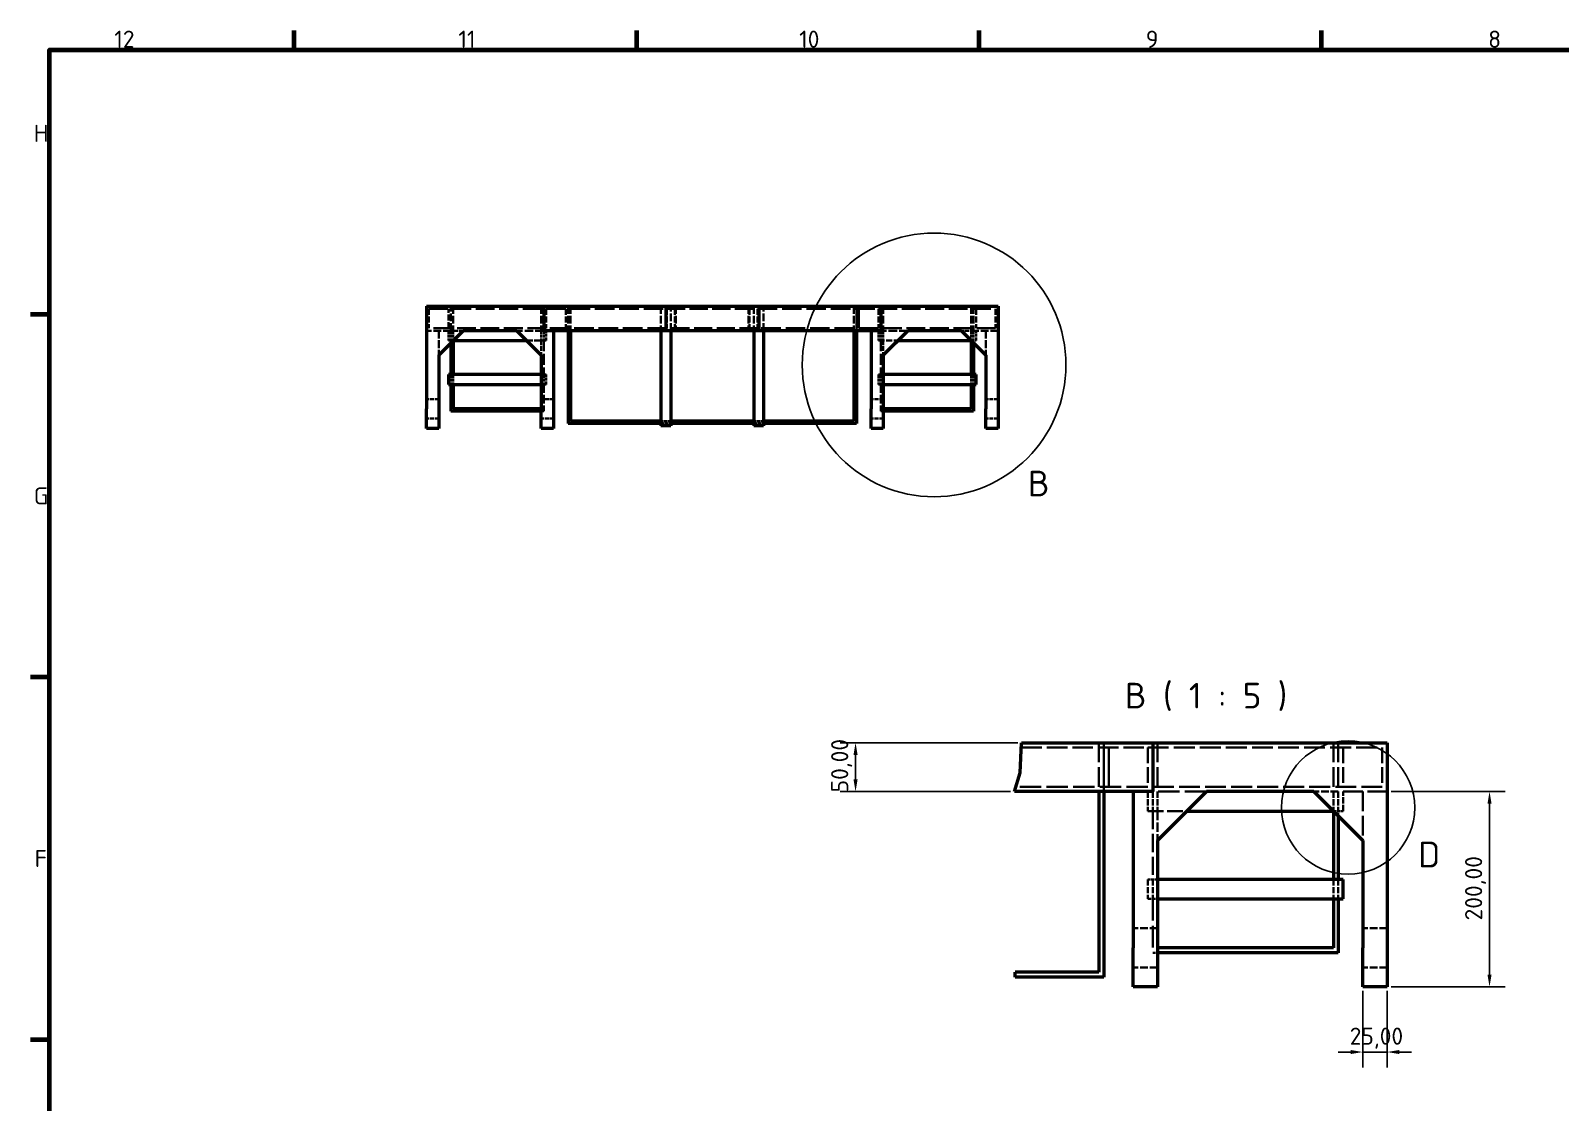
# Model space of a CAD drawing. Header units: millimetres. Extents: x 0 to 8410, y 0 to 5940.
# Drawn here: x 161 to 3292, y 3584 to 5779 of the extents above; entities that cross this region are included whole.
import ezdxf

# ---------------------------------------------------------------- set-up
doc = ezdxf.new("R2010")
doc.units = ezdxf.units.MM
doc.header["$LTSCALE"] = 10
doc.linetypes.add('DASHED', pattern=[0.2067, 0.1654, -0.0413])
for name, color, linetype, lineweight in [('Bemaßung (ISO)', 7, 'Continuous', 25), ('Bruchlinie (ISO)', 7, 'Continuous', 50), ('Detailumgrenzung (ISO)', 7, 'Continuous', 25), ('Rahmen (ISO)', 7, 'Continuous', 70), ('Sichtbar (ISO)', 7, 'Continuous', 50), ('Symbol (ISO)', 7, 'Continuous', 25), ('Verdeckt (ISO)', 7, 'DASHED', 35)]:
    doc.layers.add(name, color=color, linetype=linetype, lineweight=lineweight)
doc.styles.add('Bezeichnungstext (DIN)', font='isocpeur.ttf')
doc.styles.add('Notiztext (DIN)', font='isocpeur.ttf')
doc.dimstyles.new('Standard (DIN)', dxfattribs={"dimscale": 10, "dimtxt": 3.5, "dimasz": 2.5, "dimexe": 3.175, "dimexo": 0.8, "dimgap": 0.8, "dimtad": 1, "dimrnd": 1e-08, "dimzin": 0, "dimtxsty": 'Notiztext (DIN)', "dimcen": 0.09, "dimdle": 10, "dimclrd": 256, "dimclre": 256, "dimclrt": 256, "dimadec": 0, "dimazin": 0, "dimtfac": 1, "dimtmove": 0, "dimatfit": 3, "dimfxl": 1, "dimtolj": 1, "dimtzin": 0, "dimlwd": -1, "dimlwe": -1, "dimarcsym": 0})

# ---------------------------------------------------------------- blocks, each defined once
blk = doc.blocks.new('Ränder Vorgaberahmen')
at = {"layer": 'Rahmen (ISO)'}
for p, q in [((70.08, 574), (70.08, 577.9)), ((140.17, 574), (140.17, 577.9)), ((210.25, 574), (210.25, 577.9)), ((280.33, 574), (280.33, 577.9)), ((20, 519.75), (16.1, 519.75)), ((20, 445.5), (16.1, 445.5)), ((20, 371.25), (16.1, 371.25))]:
    blk.add_line(p, q, dxfattribs=at)
at = {"layer": 'Rahmen (ISO)', "flags": 128}
blk.add_lwpolyline([(20, 20), (20, 574), (821, 574), (821, 20), (20, 20)], dxfattribs=at)
at = {"layer": 'Rahmen (ISO)', "char_height": 3.5, "attachment_point": 7, "style": 'Notiztext (DIN)'}
for s, insert in [('12', (33.24, 574.4)), ('11', (103.67, 574.4)), ('10', (173.41, 574.4)), ('9', (244.37, 574.4)), ('8', (314.45, 574.4)), ('H', (16.75, 555.13)), ('G', (16.75, 480.88)), ('F', (16.93, 406.63))]:
    blk.add_mtext(s, dxfattribs=dict(at, insert=insert))
blk = doc.blocks.new('2DDetail0')
at = {"layer": 'Detailumgrenzung (ISO)'}
blk.add_circle((201.04, 509.45), 26.99, dxfattribs=at)
at = {"layer": 'Detailumgrenzung (ISO)', "insert": (220.21, 482.54), "char_height": 5.25, "attachment_point": 7, "style": 'Bezeichnungstext (DIN)'}
blk.add_mtext('B', dxfattribs=at)
blk = doc.blocks.new('2DDetail1')
at = {"layer": 'Detailumgrenzung (ISO)'}
blk.add_circle((285.76, 418.8), 13.65, dxfattribs=at)
at = {"layer": 'Detailumgrenzung (ISO)', "insert": (300.11, 406.57), "char_height": 5.25, "attachment_point": 7, "style": 'Bezeichnungstext (DIN)'}
blk.add_mtext('D', dxfattribs=at)
blk = doc.blocks.new('*D9')
at = {"layer": 'Bemaßung (ISO)', "transparency": 16777216}
for p, q in [((2945.7, 4220.9), (3179, 4220.9)), ((3147.2, 4195.9), (3147.2, 3845.9)), ((2945.7, 3820.9), (3179, 3820.9))]:
    blk.add_line(p, q, dxfattribs=at)
for points in [[(3143.1, 4195.9), (3151.4, 4195.9), (3147.2, 4220.9)], [(3143.1, 3845.9), (3151.4, 3845.9), (3147.2, 3820.9)]]:
    blk.add_solid(points, dxfattribs=at)
at = {"layer": 'Defpoints', "color": 0, "transparency": 16777216}
for p in [(2937.7, 4220.9), (2937.7, 3820.9), (3147.2, 3820.9)]:
    blk.add_point(p, dxfattribs=at)
at = {"layer": 'Bemaßung (ISO)', "transparency": 16777216, "insert": (3097.2, 3957), "char_height": 35, "attachment_point": 1, "rotation": 90, "style": 'Notiztext (DIN)'}
blk.add_mtext('\\A1;200,00', dxfattribs=at)
blk = doc.blocks.new('*D10')
at = {"layer": 'Bemaßung (ISO)', "transparency": 16777216}
for p, q in [((2887.7, 3812.9), (2887.7, 3655.8)), ((2937.7, 3812.9), (2937.7, 3655.8)), ((2862.7, 3687.5), (2837.7, 3687.5)), ((2887.7, 3687.5), (2937.7, 3687.5)), ((2962.7, 3687.5), (2987.7, 3687.5))]:
    blk.add_line(p, q, dxfattribs=at)
for points in [[(2862.7, 3691.7), (2862.7, 3683.3), (2887.7, 3687.5)], [(2962.7, 3691.7), (2962.7, 3683.3), (2937.7, 3687.5)]]:
    blk.add_solid(points, dxfattribs=at)
at = {"layer": 'Defpoints', "color": 0, "transparency": 16777216}
for p in [(2887.7, 3820.9), (2937.7, 3820.9), (2937.7, 3687.5)]:
    blk.add_point(p, dxfattribs=at)
at = {"layer": 'Bemaßung (ISO)', "transparency": 16777216, "insert": (2861.1, 3737.5), "char_height": 35, "attachment_point": 1, "style": 'Notiztext (DIN)'}
blk.add_mtext('\\A1;25,00', dxfattribs=at)
blk = doc.blocks.new('*D26')
at = {"layer": 'Bemaßung (ISO)', "transparency": 16777216}
for p, q in [((2181.6, 4320.9), (1817.8, 4320.9)), ((1849.6, 4245.9), (1849.6, 4295.9)), ((2166.6, 4220.9), (1817.8, 4220.9))]:
    blk.add_line(p, q, dxfattribs=at)
for points in [[(1845.4, 4295.9), (1853.8, 4295.9), (1849.6, 4320.9)], [(1845.4, 4245.9), (1853.8, 4245.9), (1849.6, 4220.9)]]:
    blk.add_solid(points, dxfattribs=at)
at = {"layer": 'Defpoints', "color": 0, "transparency": 16777216}
for p in [(1849.6, 4320.9), (2189.6, 4320.9), (2174.6, 4220.9)]:
    blk.add_point(p, dxfattribs=at)
at = {"layer": 'Bemaßung (ISO)', "transparency": 16777216, "insert": (1799.6, 4219.3), "char_height": 35, "attachment_point": 1, "rotation": 90, "style": 'Notiztext (DIN)'}
blk.add_mtext('\\A1;50,00', dxfattribs=at)

msp = doc.modelspace()

# ---------------------------------------------------------------- linework, layer by layer
at = {"layer": 'Bruchlinie (ISO)'}
for p, q in [((2186.199, 4258.933), (2189.587, 4320.888)), ((2174.646, 4220.888), (2186.199, 4258.933)), ((2176.482, 3840.888), (2176.492, 3850.888))]:
    msp.add_line(p, q, dxfattribs=at)
at = {"layer": 'Sichtbar (ISO)'}
for p, q in [((971.28, 5214.562), (971.28, 5004.562)), ((971.28, 5214.562), (1211.28, 5214.562)), ((1211.28, 5214.562), (1211.28, 5164.562)), ((1211.28, 5214.562), (1461.28, 5214.562)), ((1461.28, 5214.562), (1461.28, 5164.562)), ((1461.28, 5214.562), (1651.28, 5214.562)), ((1651.28, 5214.562), (1651.28, 5164.562)), ((1651.28, 5214.562), (1901.28, 5214.562)), ((1901.28, 5214.562), (2141.28, 5214.562)), ((1901.28, 5214.562), (1901.28, 5164.562)), ((2141.28, 5214.562), (2141.28, 5004.562)), ((996.28, 5114.562), (1046.28, 5164.562)), ((1021.28, 5139.562), (1021.28, 5074.562)), ((1026.28, 5144.562), (1026.28, 5074.562)), ((1026.28, 5144.562), (1176.28, 5144.562)), ((1156.28, 5164.562), (1046.28, 5164.562)), ((1156.28, 5164.562), (1206.28, 5114.562)), ((1461.28, 5164.562), (1211.28, 5164.562)), ((1231.28, 5164.562), (1231.28, 5004.562)), ((1261.28, 5164.562), (1261.28, 4974.562)), ((1266.28, 5164.562), (1266.28, 4979.562)), ((1451.28, 5164.562), (1451.28, 4969.562)), ((1651.28, 5164.562), (1461.28, 5164.562)), ((1471.28, 5164.562), (1471.28, 4969.562)), ((1641.28, 5164.562), (1641.28, 4969.562)), ((1901.28, 5164.562), (1651.28, 5164.562)), ((1661.28, 5164.562), (1661.28, 4969.562)), ((1846.28, 5164.562), (1846.28, 4979.562)), ((1851.28, 5164.562), (1851.28, 4974.562)), ((1881.28, 5164.562), (1881.28, 5004.562)), ((1906.28, 5114.562), (1956.28, 5164.562)), ((1936.28, 5144.562), (2086.28, 5144.562)), ((2066.28, 5164.562), (1956.28, 5164.562)), ((2066.28, 5164.562), (2116.28, 5114.562)), ((2086.28, 5144.562), (2086.28, 5074.562)), ((2091.28, 5139.562), (2091.28, 5074.562)), ((996.28, 5114.562), (996.28, 5004.562)), ((1206.28, 5114.562), (1206.28, 5004.562)), ((1906.28, 5114.562), (1906.28, 5004.562)), ((2116.28, 5114.562), (2116.28, 5004.562)), ((1016.28, 5074.562), (1016.28, 5054.562)), ((1206.28, 5074.562), (1016.28, 5074.562)), ((2096.28, 5074.562), (1906.28, 5074.562)), ((2096.28, 5054.562), (2096.28, 5074.562)), ((1016.28, 5054.562), (1206.28, 5054.562)), ((1021.28, 5054.562), (1021.28, 4999.562)), ((1026.28, 5054.562), (1026.28, 5004.562)), ((1906.28, 5054.562), (2096.28, 5054.562)), ((2086.28, 5054.562), (2086.28, 5004.562)), ((2091.28, 5054.562), (2091.28, 4999.562)), ((971.28, 4964.562), (971.28, 5004.562)), ((996.28, 5004.562), (996.28, 4964.562)), ((1206.28, 4999.562), (1021.28, 4999.562)), ((1206.28, 5004.562), (1026.28, 5004.562)), ((1206.28, 4964.562), (1206.28, 5004.562)), ((1231.28, 5004.562), (1231.28, 4964.562)), ((1451.28, 4979.562), (1266.28, 4979.562)), ((1641.28, 4979.562), (1471.28, 4979.562)), ((1846.28, 4979.562), (1661.28, 4979.562)), ((1881.28, 4964.562), (1881.28, 5004.562)), ((1906.28, 5004.562), (1906.28, 4964.562)), ((2086.28, 5004.562), (1906.28, 5004.562)), ((2091.28, 4999.562), (1906.28, 4999.562)), ((2116.28, 4964.562), (2116.28, 5004.562)), ((2141.28, 5004.562), (2141.28, 4964.562)), ((996.28, 4964.562), (971.28, 4964.562)), ((1231.28, 4964.562), (1206.28, 4964.562)), ((1451.28, 4974.562), (1261.28, 4974.562)), ((1471.28, 4969.562), (1451.28, 4969.562)), ((1641.28, 4974.562), (1471.28, 4974.562)), ((1661.28, 4969.562), (1641.28, 4969.562)), ((1851.28, 4974.562), (1661.28, 4974.562)), ((1906.28, 4964.562), (1881.28, 4964.562)), ((2141.28, 4964.562), (2116.28, 4964.562)), ((2189.587, 4320.888), (2457.732, 4320.888)), ((2457.732, 4320.888), (2457.732, 4220.888)), ((2457.732, 4320.888), (2937.732, 4320.888)), ((2937.732, 4320.888), (2937.732, 3900.888)), ((2457.732, 4220.888), (2174.646, 4220.888)), ((2347.732, 4220.888), (2347.732, 3850.888)), ((2357.732, 4220.888), (2357.732, 3840.888)), ((2417.732, 4220.888), (2417.732, 3900.888)), ((2467.732, 4120.888), (2567.732, 4220.888)), ((2787.732, 4220.888), (2567.732, 4220.888)), ((2787.732, 4220.888), (2887.732, 4120.888)), ((2527.732, 4180.888), (2827.732, 4180.888)), ((2827.732, 4180.888), (2827.732, 4040.888)), ((2837.732, 4170.888), (2837.732, 4040.888)), ((2467.732, 4120.888), (2467.732, 3900.888)), ((2887.732, 4120.888), (2887.732, 3900.888)), ((2847.732, 4040.888), (2467.732, 4040.888)), ((2847.732, 4000.888), (2847.732, 4040.888)), ((2467.732, 4000.888), (2847.732, 4000.888)), ((2827.732, 4000.888), (2827.732, 3900.888)), ((2837.732, 4000.888), (2837.732, 3890.888)), ((2417.732, 3820.888), (2417.732, 3900.888)), ((2467.732, 3900.888), (2467.732, 3820.888)), ((2827.732, 3900.888), (2467.732, 3900.888)), ((2837.732, 3890.888), (2467.732, 3890.888)), ((2887.732, 3820.888), (2887.732, 3900.888)), ((2937.732, 3900.888), (2937.732, 3820.888)), ((2357.732, 3840.888), (2176.482, 3840.888)), ((2347.732, 3850.888), (2176.492, 3850.888)), ((2467.732, 3820.888), (2417.732, 3820.888)), ((2937.732, 3820.888), (2887.732, 3820.888))]:
    msp.add_line(p, q, dxfattribs=at)
at = {"layer": 'Verdeckt (ISO)', "ltscale": 23.222061}
for p, q in [((976.28, 5209.562), (1216.28, 5209.562)), ((1896.28, 5209.562), (2136.28, 5209.562)), ((1216.28, 5169.562), (976.28, 5169.562)), ((2136.28, 5169.562), (1896.28, 5169.562))]:
    msp.add_line(p, q, dxfattribs=at)
at = {"layer": 'Verdeckt (ISO)', "ltscale": 7.618686}
for p, q in [((976.28, 5209.562), (976.28, 5169.562)), ((1016.28, 5169.562), (1016.28, 5209.562)), ((1216.28, 5209.562), (1216.28, 5169.562)), ((1256.28, 5209.562), (1256.28, 5169.562)), ((1463.351, 5209.562), (1463.351, 5169.562)), ((1479.92, 5209.562), (1479.92, 5169.562)), ((1632.64, 5209.562), (1632.64, 5169.562)), ((1649.209, 5209.562), (1649.209, 5169.562)), ((1856.28, 5209.562), (1856.28, 5169.562)), ((1856.28, 5169.562), (1856.28, 5209.562)), ((1896.28, 5209.562), (1896.28, 5169.562)), ((2096.28, 5209.562), (2096.28, 5169.562)), ((2136.28, 5209.562), (2136.28, 5169.562)), ((1176.28, 5144.562), (1216.28, 5144.562)), ((1896.28, 5144.562), (1936.28, 5144.562)), ((2447.732, 4220.888), (2447.732, 4180.888)), ((2457.732, 4220.888), (2457.732, 4180.888)), ((2467.732, 4220.888), (2467.732, 4180.888)), ((2827.732, 4220.888), (2827.732, 4180.888)), ((2837.732, 4220.888), (2837.732, 4180.888)), ((2847.732, 4180.888), (2847.732, 4220.888)), ((2447.732, 4040.888), (2447.732, 4000.888)), ((2457.732, 4040.888), (2457.732, 4000.888)), ((2827.732, 4040.888), (2827.732, 4000.888)), ((2837.732, 4040.888), (2837.732, 4000.888))]:
    msp.add_line(p, q, dxfattribs=at)
at = {"layer": 'Verdeckt (ISO)', "ltscale": 9.523383}
for p, q in [((1021.28, 5164.562), (1021.28, 5214.562)), ((1026.28, 5214.562), (1026.28, 5164.562)), ((1206.28, 5214.562), (1206.28, 5164.562)), ((1261.28, 5214.562), (1261.28, 5164.562)), ((1266.28, 5214.562), (1266.28, 5164.562)), ((1451.28, 5214.562), (1451.28, 5164.562)), ((1471.28, 5164.562), (1471.28, 5214.562)), ((1481.991, 5214.562), (1481.991, 5164.562)), ((1630.569, 5214.562), (1630.569, 5164.562)), ((1641.28, 5214.562), (1641.28, 5164.562)), ((1661.28, 5164.562), (1661.28, 5214.562)), ((1846.28, 5214.562), (1846.28, 5164.562)), ((1851.28, 5164.562), (1851.28, 5214.562)), ((1851.28, 5214.562), (1851.28, 5164.562)), ((1906.28, 5214.562), (1906.28, 5164.562)), ((2086.28, 5214.562), (2086.28, 5164.562)), ((2091.28, 5214.562), (2091.28, 5164.562)), ((1021.28, 5164.562), (971.28, 5164.562)), ((996.28, 5164.562), (996.28, 5114.562)), ((2141.28, 5164.562), (2091.28, 5164.562)), ((2116.28, 5164.562), (2116.28, 5114.562)), ((2837.732, 4220.888), (2787.732, 4220.888)), ((2467.732, 3940.888), (2417.732, 3940.888)), ((2937.732, 3940.888), (2887.732, 3940.888)), ((2467.732, 3860.888), (2417.732, 3860.888)), ((2937.732, 3860.888), (2887.732, 3860.888))]:
    msp.add_line(p, q, dxfattribs=at)
at = {"layer": 'Verdeckt (ISO)', "ltscale": 24.148956}
for p, q in [((1216.28, 5209.562), (1463.351, 5209.562)), ((1649.209, 5209.562), (1896.28, 5209.562)), ((1463.351, 5169.562), (1216.28, 5169.562)), ((1896.28, 5169.562), (1649.209, 5169.562))]:
    msp.add_line(p, q, dxfattribs=at)
at = {"layer": 'Verdeckt (ISO)', "ltscale": 22.479181}
for p, q in [((1463.351, 5209.562), (1649.209, 5209.562)), ((1649.209, 5169.562), (1463.351, 5169.562))]:
    msp.add_line(p, q, dxfattribs=at)
at = {"layer": 'Verdeckt (ISO)', "ltscale": 3.809293}
for p, q in [((1016.28, 5164.562), (1016.28, 5144.562)), ((1021.28, 5164.562), (1021.28, 5144.562)), ((1026.28, 5164.562), (1026.28, 5144.562)), ((1206.28, 5164.562), (1206.28, 5144.562)), ((1211.28, 5164.562), (1211.28, 5144.562)), ((1216.28, 5144.562), (1216.28, 5164.562)), ((1896.28, 5164.562), (1896.28, 5144.562)), ((1901.28, 5164.562), (1901.28, 5144.562)), ((1906.28, 5164.562), (1906.28, 5144.562)), ((2086.28, 5164.562), (2086.28, 5144.562)), ((2091.28, 5164.562), (2091.28, 5144.562)), ((2096.28, 5144.562), (2096.28, 5164.562)), ((1021.28, 5074.562), (1021.28, 5054.562)), ((1026.28, 5074.562), (1026.28, 5054.562)), ((1211.28, 5074.562), (1211.28, 5054.562)), ((1216.28, 5054.562), (1216.28, 5074.562)), ((1896.28, 5074.562), (1896.28, 5054.562)), ((1901.28, 5074.562), (1901.28, 5054.562)), ((2086.28, 5074.562), (2086.28, 5054.562)), ((2091.28, 5074.562), (2091.28, 5054.562)), ((1471.28, 4979.562), (1451.28, 4979.562)), ((1661.28, 4979.562), (1641.28, 4979.562)), ((1451.28, 4974.562), (1471.28, 4974.562)), ((1641.28, 4974.562), (1661.28, 4974.562)), ((2827.732, 4180.888), (2847.732, 4180.888)), ((2467.732, 4040.888), (2447.732, 4040.888)), ((2447.732, 4000.888), (2467.732, 4000.888))]:
    msp.add_line(p, q, dxfattribs=at)
at = {"layer": 'Verdeckt (ISO)', "ltscale": 1.904597}
for p, q in [((1016.28, 5144.562), (1026.28, 5144.562)), ((2086.28, 5144.562), (2096.28, 5144.562)), ((1216.28, 5074.562), (1206.28, 5074.562)), ((1906.28, 5074.562), (1896.28, 5074.562)), ((1206.28, 5054.562), (1216.28, 5054.562)), ((1896.28, 5054.562), (1906.28, 5054.562)), ((2837.732, 4180.888), (2837.732, 4170.888)), ((2467.732, 3890.888), (2457.732, 3890.888))]:
    msp.add_line(p, q, dxfattribs=at)
at = {"layer": 'Verdeckt (ISO)', "ltscale": 4.761642}
for p, q in [((1046.28, 5164.562), (1021.28, 5164.562)), ((2091.28, 5164.562), (2066.28, 5164.562)), ((996.28, 5024.562), (971.28, 5024.562)), ((1231.28, 5024.562), (1206.28, 5024.562)), ((1906.28, 5024.562), (1881.28, 5024.562)), ((2141.28, 5024.562), (2116.28, 5024.562)), ((996.28, 4984.562), (971.28, 4984.562)), ((1231.28, 4984.562), (1206.28, 4984.562)), ((1906.28, 4984.562), (1881.28, 4984.562)), ((2141.28, 4984.562), (2116.28, 4984.562))]:
    msp.add_line(p, q, dxfattribs=at)
at = {"layer": 'Verdeckt (ISO)', "ltscale": 0.952248}
for p, q in [((1021.28, 5144.562), (1021.28, 5139.562)), ((2091.28, 5144.562), (2091.28, 5139.562)), ((1211.28, 4999.562), (1206.28, 4999.562)), ((1906.28, 4999.562), (1901.28, 4999.562))]:
    msp.add_line(p, q, dxfattribs=at)
at = {"layer": 'Verdeckt (ISO)', "ltscale": 10.475731}
for p, q in [((1211.28, 5164.562), (1156.28, 5164.562)), ((1956.28, 5164.562), (1901.28, 5164.562)), ((1211.28, 5054.562), (1211.28, 4999.562)), ((1901.28, 5054.562), (1901.28, 4999.562))]:
    msp.add_line(p, q, dxfattribs=at)
at = {"layer": 'Verdeckt (ISO)', "ltscale": 5.71399}
for p, q in [((1206.28, 5144.562), (1206.28, 5114.562)), ((1906.28, 5144.562), (1906.28, 5114.562))]:
    msp.add_line(p, q, dxfattribs=at)
at = {"layer": 'Verdeckt (ISO)', "ltscale": 13.332776}
for p, q in [((1211.28, 5144.562), (1211.28, 5074.562)), ((1901.28, 5144.562), (1901.28, 5074.562))]:
    msp.add_line(p, q, dxfattribs=at)
at = {"layer": 'Verdeckt (ISO)', "ltscale": 25.284752}
msp.add_line((2189.04, 4310.888), (2447.732, 4310.888), dxfattribs=at)
at = {"layer": 'Verdeckt (ISO)', "ltscale": 24.189648}
for p, q in [((2347.732, 4320.888), (2347.732, 4220.888)), ((2357.732, 4220.888), (2357.732, 4320.888)), ((2357.732, 4320.888), (2357.732, 4220.888)), ((2467.732, 4320.888), (2467.732, 4220.888)), ((2827.732, 4320.888), (2827.732, 4220.888)), ((2837.732, 4320.888), (2837.732, 4220.888)), ((2937.732, 4220.888), (2837.732, 4220.888)), ((2887.732, 4220.888), (2887.732, 4120.888))]:
    msp.add_line(p, q, dxfattribs=at)
at = {"layer": 'Verdeckt (ISO)', "ltscale": 19.351717}
for p, q in [((2367.732, 4310.888), (2367.732, 4230.888)), ((2367.732, 4230.888), (2367.732, 4310.888)), ((2447.732, 4310.888), (2447.732, 4230.888)), ((2847.732, 4310.888), (2847.732, 4230.888)), ((2927.732, 4310.888), (2927.732, 4230.888)), ((2447.732, 4180.888), (2527.732, 4180.888))]:
    msp.add_line(p, q, dxfattribs=at)
at = {"layer": 'Verdeckt (ISO)', "ltscale": 25.80229}
for p, q in [((2447.732, 4310.888), (2927.732, 4310.888)), ((2927.732, 4230.888), (2447.732, 4230.888))]:
    msp.add_line(p, q, dxfattribs=at)
at = {"layer": 'Verdeckt (ISO)', "ltscale": 26.394804}
msp.add_line((2447.732, 4230.888), (2177.683, 4230.888), dxfattribs=at)
at = {"layer": 'Verdeckt (ISO)', "ltscale": 26.608612}
for p, q in [((2567.732, 4220.888), (2457.732, 4220.888)), ((2457.732, 4000.888), (2457.732, 3890.888))]:
    msp.add_line(p, q, dxfattribs=at)
at = {"layer": 'Verdeckt (ISO)', "ltscale": 22.577003}
msp.add_line((2457.732, 4180.888), (2457.732, 4040.888), dxfattribs=at)
at = {"layer": 'Verdeckt (ISO)', "ltscale": 11.42808}
msp.add_line((2467.732, 4180.888), (2467.732, 4120.888), dxfattribs=at)

# ---------------------------------------------------------------- block references
at = {"xscale": 10, "yscale": 10, "zscale": 10}
msp.add_blockref('Ränder Vorgaberahmen', (0, 0), dxfattribs=at)
at = {"layer": 'Detailumgrenzung (ISO)', "xscale": 10, "yscale": 10, "zscale": 10}
for name in ['2DDetail0', '2DDetail1']:
    msp.add_blockref(name, (0, 0), dxfattribs=at)

# ---------------------------------------------------------------- texts
at = {"layer": 'Symbol (ISO)', "insert": (2400.62, 4385.888), "char_height": 52.5, "attachment_point": 7, "style": 'Bezeichnungstext (DIN)'}
msp.add_mtext('B ( 1 : 5 )', dxfattribs=at)

# ---------------------------------------------------------------- dimensions: what is measured, and where the dimension line sits
at = {"layer": 'Bemaßung (ISO)'}
for base, p1, p2, angle, override, picture, middle in [((1849.587, 4320.888), (2174.646, 4220.888), (2189.587, 4320.888), 90, {"dimgap": 0.8, "dimdec": 2, "dimlfac": 0.5, "dimtol": 0, "dimlim": 0, "dimtp": 0, "dimtm": 0, "dimtdec": 2, "dimtofl": 0, "dimatfit": 1}, '*D26', (1849.587, 4270.888)), ((3147.228, 3820.888), (2937.732, 4220.888), (2937.732, 3820.888), 90, {"dimgap": 0.8, "dimdec": 2, "dimlfac": 0.5, "dimtol": 0, "dimlim": 0, "dimtp": 0, "dimtm": 0, "dimtdec": 2, "dimtofl": 0, "dimatfit": 1}, '*D9', (3147.228, 4020.888)), ((2937.732, 3687.505), (2887.732, 3820.888), (2937.732, 3820.888), 180, {"dimgap": 0.8, "dimdec": 2, "dimlfac": 0.5, "dimtol": 0, "dimlim": 0, "dimtp": 0, "dimtm": 0, "dimtdec": 2, "dimtofl": 1, "dimatfit": 1}, '*D10', (2912.732, 3687.505))]:
    dim = msp.add_linear_dim(base=base, p1=p1, p2=p2, angle=angle, dimstyle='Standard (DIN)', override=override, dxfattribs=at)
    dim.commit()
    dim.dimension.update_dxf_attribs({"geometry": picture, "text_midpoint": middle, "dimtype": 160})

doc.saveas('drawing.dxf')
